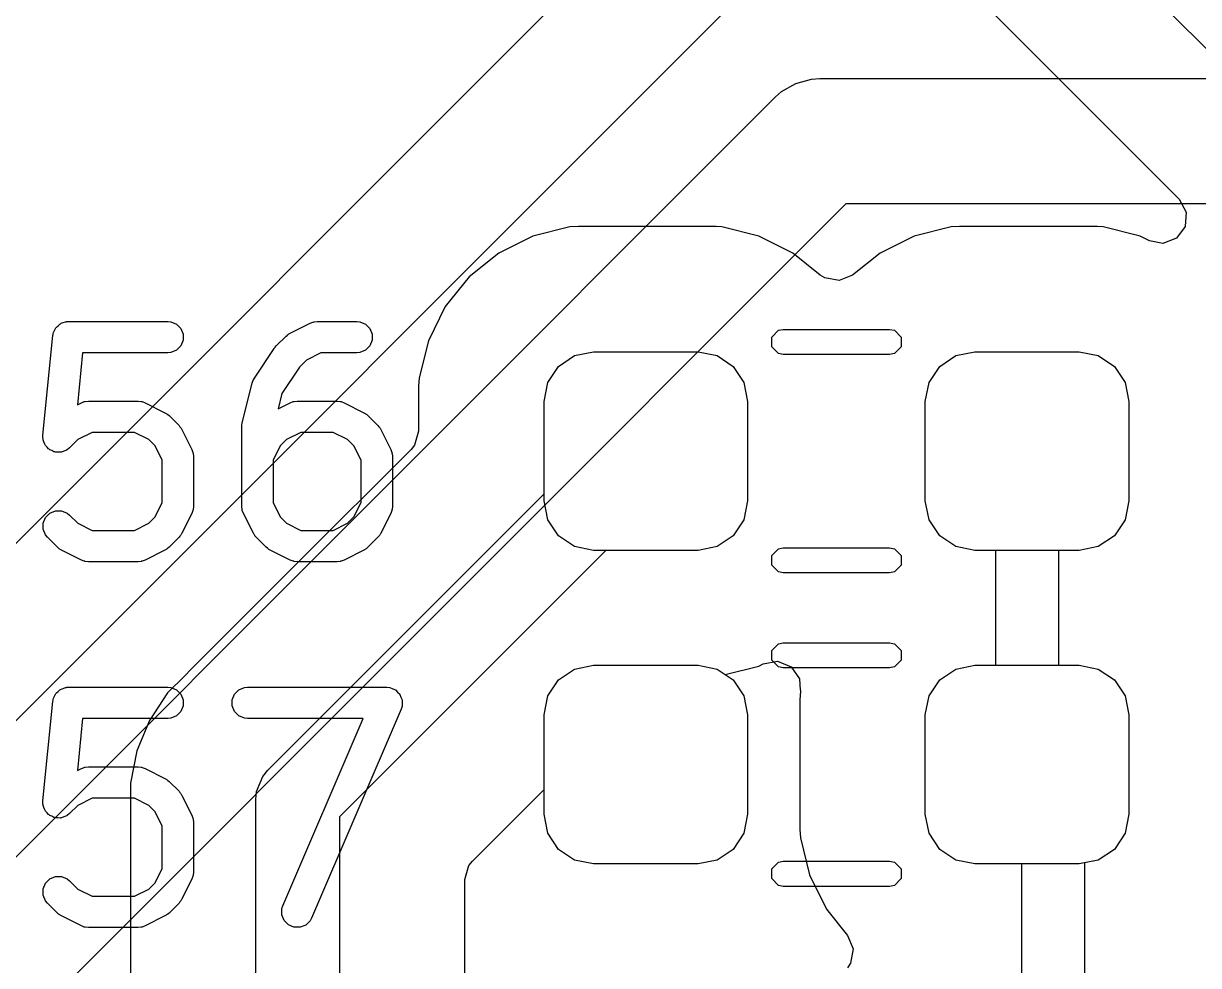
# Model space of a CAD drawing. Header units: inches. Extents: x 1.3 to 5.24, y -7.03 to -1.12.
# Drawn here: x 3.0389 to 3.2604, y -3.6395 to -3.4621 of the extents above; entities that cross this region are included whole.
import ezdxf

# ---------------------------------------------------------------- set-up
doc = ezdxf.new("R2010")
doc.units = ezdxf.units.IN
doc.header["$MEASUREMENT"] = 0
for name, color, linetype, true_color in [('F.Cu', 13, 'CONTINUOUS', 0xc83434), ('F.Mask', 201, 'CONTINUOUS', 0xd864ff), ('F.Paste', 253, 'CONTINUOUS', 0xb4a09a), ('F.Silkscreen', 41, 'CONTINUOUS', 0xf2eda1), ('In2.Cu', 33, 'CONTINUOUS', 0xce7d2c)]:
    doc.layers.add(name, color=color, linetype=linetype, true_color=true_color)

msp = doc.modelspace()

# ---------------------------------------------------------------- linework, layer by layer
at = {"layer": 'F.Cu', "linetype": 'CONTINUOUS'}
for p, q in [((3.29317, -3.49817), (2.97821, -3.18321)), ((2.98473, -3.22317), (3.25673, -3.49517)), ((3.25673, -3.49517), (3.25805, -3.49758)), ((3.25805, -3.49758), (3.25785, -3.50033)), ((3.14188, -3.50038), (3.13491, -3.50212)), ((3.14349, -3.50028), (3.14188, -3.50038)), ((3.14188, -3.50038), (3.14188, -3.50038)), ((3.16891, -3.50028), (3.14349, -3.50028)), ((3.14349, -3.50028), (3.14349, -3.50028)), ((3.16945, -3.50031), (3.16891, -3.50028)), ((3.16891, -3.50028), (3.16891, -3.50028)), ((3.17052, -3.50038), (3.16945, -3.50031)), ((3.17749, -3.50212), (3.17052, -3.50038)), ((3.17052, -3.50038), (3.17052, -3.50038)), ((3.21373, -3.50038), (3.20676, -3.50212)), ((3.21534, -3.50028), (3.21373, -3.50038)), ((3.21373, -3.50038), (3.21373, -3.50038)), ((3.24076, -3.50028), (3.21534, -3.50028)), ((3.21534, -3.50028), (3.21534, -3.50028)), ((3.2413, -3.50031), (3.24076, -3.50028)), ((3.24076, -3.50028), (3.24076, -3.50028)), ((3.24237, -3.50038), (3.2413, -3.50031)), ((3.24934, -3.50212), (3.24237, -3.50038)), ((3.24237, -3.50038), (3.24237, -3.50038)), ((3.25785, -3.50033), (3.25621, -3.50253)), ((3.13491, -3.50212), (3.12849, -3.50531)), ((3.13491, -3.50212), (3.13491, -3.50212)), ((3.18392, -3.50531), (3.17749, -3.50212)), ((3.17749, -3.50212), (3.17749, -3.50212)), ((3.20676, -3.50212), (3.20034, -3.50531)), ((3.20676, -3.50212), (3.20676, -3.50212)), ((3.25111, -3.503), (3.24934, -3.50212)), ((3.24934, -3.50212), (3.24934, -3.50212)), ((3.24934, -3.50212), (3.24934, -3.50212)), ((3.25363, -3.50349), (3.25111, -3.503)), ((3.25621, -3.50253), (3.25363, -3.50349)), ((3.12849, -3.50531), (3.12289, -3.5098)), ((3.12849, -3.50531), (3.12849, -3.50531)), ((3.18907, -3.50945), (3.18392, -3.50531)), ((3.18392, -3.50531), (3.18392, -3.50531)), ((3.20034, -3.50531), (3.19518, -3.50945)), ((3.20034, -3.50531), (3.20034, -3.50531)), ((3.12289, -3.5098), (3.1184, -3.51539)), ((3.12289, -3.5098), (3.12289, -3.5098)), ((3.18994, -3.51), (3.18907, -3.50945)), ((3.19264, -3.5105), (3.18994, -3.51)), ((3.19518, -3.50945), (3.19264, -3.5105)), ((3.1184, -3.51539), (3.11521, -3.52182)), ((3.1184, -3.51539), (3.1184, -3.51539)), ((3.11521, -3.52182), (3.11348, -3.52879)), ((3.11521, -3.52182), (3.11521, -3.52182)), ((3.13975, -3.52666), (3.14278, -3.52463)), ((3.14278, -3.52463), (3.14636, -3.52392)), ((3.14636, -3.52392), (3.16604, -3.52392)), ((3.16604, -3.52392), (3.16962, -3.52463)), ((3.16962, -3.52463), (3.17266, -3.52666)), ((3.2116, -3.52666), (3.21463, -3.52463)), ((3.21463, -3.52463), (3.21821, -3.52392)), ((3.21821, -3.52392), (3.23789, -3.52392)), ((3.23789, -3.52392), (3.24147, -3.52463)), ((3.24147, -3.52463), (3.24451, -3.52666)), ((3.13772, -3.52969), (3.13975, -3.52666)), ((3.17266, -3.52666), (3.17468, -3.52969)), ((3.20957, -3.52969), (3.2116, -3.52666)), ((3.24451, -3.52666), (3.24653, -3.52969)), ((3.11348, -3.52879), (3.11337, -3.5304)), ((3.13701, -3.53327), (3.13772, -3.52969)), ((3.17468, -3.52969), (3.17539, -3.53327)), ((3.20886, -3.53327), (3.20957, -3.52969)), ((3.24653, -3.52969), (3.24724, -3.53327)), ((3.11337, -3.5304), (3.11337, -3.53886)), ((3.13701, -3.55068), (3.13701, -3.53327)), ((3.17539, -3.53327), (3.17539, -3.55197)), ((3.20886, -3.55197), (3.20886, -3.53327)), ((3.24724, -3.53327), (3.24724, -3.55197)), ((3.11337, -3.53886), (3.11259, -3.5415)), ((3.11194, -3.54231), (3.09095, -3.5633)), ((3.11259, -3.5415), (3.11194, -3.54231)), ((3.08498, -3.6027), (3.13701, -3.55068)), ((3.17539, -3.55197), (3.17468, -3.55555)), ((3.20957, -3.55555), (3.20886, -3.55197)), ((3.24724, -3.55197), (3.24653, -3.55555)), ((3.17468, -3.55555), (3.17266, -3.55858)), ((3.2116, -3.55858), (3.20957, -3.55555)), ((3.24653, -3.55555), (3.24451, -3.55858)), ((3.17266, -3.55858), (3.16962, -3.56061)), ((3.21463, -3.56061), (3.2116, -3.55858)), ((3.24451, -3.55858), (3.24147, -3.56061)), ((3.16962, -3.56061), (3.16604, -3.56132)), ((3.21821, -3.56132), (3.21463, -3.56061)), ((3.24147, -3.56061), (3.23789, -3.56132)), ((3.09095, -3.5633), (3.07046, -3.58379)), ((3.14864, -3.56132), (3.09843, -3.61153)), ((3.16604, -3.56132), (3.14864, -3.56132)), ((3.22215, -3.56132), (3.21821, -3.56132)), ((3.22215, -3.58297), (3.22215, -3.56132)), ((3.23789, -3.56132), (3.23396, -3.56132)), ((3.23396, -3.56132), (3.23396, -3.58297)), ((3.14278, -3.58368), (3.14636, -3.58297)), ((3.14636, -3.58297), (3.16604, -3.58297)), ((3.16604, -3.58297), (3.16962, -3.58368)), ((3.17114, -3.5847), (3.17749, -3.58312)), ((3.17749, -3.58312), (3.17834, -3.5827)), ((3.17834, -3.5827), (3.18104, -3.58222)), ((3.18104, -3.58222), (3.18358, -3.58328)), ((3.18358, -3.58328), (3.18514, -3.58555)), ((3.21463, -3.58368), (3.21821, -3.58297)), ((3.21821, -3.58297), (3.22215, -3.58297)), ((3.23396, -3.58297), (3.23789, -3.58297)), ((3.23789, -3.58297), (3.24147, -3.58368)), ((3.06929, -3.58496), (3.06607, -3.58818)), ((3.07046, -3.58379), (3.06929, -3.58496)), ((3.13975, -3.58571), (3.14278, -3.58368)), ((3.16962, -3.58368), (3.17114, -3.5847)), ((3.18514, -3.58555), (3.18531, -3.58763)), ((3.2116, -3.58571), (3.21463, -3.58368)), ((3.24147, -3.58368), (3.24451, -3.58571)), ((3.13772, -3.58874), (3.13975, -3.58571)), ((3.18531, -3.58763), (3.18534, -3.58763)), ((3.18534, -3.58763), (3.18533, -3.58782)), ((3.20957, -3.58874), (3.2116, -3.58571)), ((3.24451, -3.58571), (3.24653, -3.58874)), ((3.06607, -3.58818), (3.06262, -3.59334)), ((3.13701, -3.59232), (3.13772, -3.58874)), ((3.18533, -3.58784), (3.18522, -3.58945)), ((3.18522, -3.58945), (3.18522, -3.61389)), ((3.18533, -3.58782), (3.18533, -3.58783)), ((3.18533, -3.58783), (3.18533, -3.58784)), ((3.20886, -3.59232), (3.20957, -3.58874)), ((3.24653, -3.58874), (3.24724, -3.59232)), ((3.06262, -3.59334), (3.06025, -3.59907)), ((3.06262, -3.59334), (3.06262, -3.59334)), ((3.13701, -3.60638), (3.13701, -3.59232)), ((3.20886, -3.61102), (3.20886, -3.59232)), ((3.24724, -3.59232), (3.24724, -3.61102)), ((3.06025, -3.59908), (3.05904, -3.60516)), ((3.06025, -3.59907), (3.06025, -3.59908)), ((3.084, -3.60389), (3.08498, -3.6027)), ((3.05904, -3.60516), (3.05904, -3.70294)), ((3.08283, -3.60673), (3.084, -3.60389)), ((3.08268, -3.60827), (3.08283, -3.60673)), ((3.1235, -3.61989), (3.13701, -3.60638)), ((3.08268, -3.71179), (3.08268, -3.60827)), ((3.09843, -3.61153), (3.09843, -3.71179)), ((3.20957, -3.6146), (3.20886, -3.61102)), ((3.24724, -3.61102), (3.24653, -3.6146)), ((3.18522, -3.61389), (3.18522, -3.61389)), ((3.18522, -3.61389), (3.18533, -3.6155)), ((3.18533, -3.6155), (3.18533, -3.6155)), ((3.18533, -3.6155), (3.18706, -3.62247)), ((3.2116, -3.61764), (3.20957, -3.6146)), ((3.24653, -3.6146), (3.24451, -3.61764)), ((3.21463, -3.61966), (3.2116, -3.61764)), ((3.24451, -3.61764), (3.24147, -3.61966)), ((3.12207, -3.62334), (3.12284, -3.6207)), ((3.12284, -3.6207), (3.1235, -3.61989)), ((3.21821, -3.62037), (3.21463, -3.61966)), ((3.22707, -3.62037), (3.21821, -3.62037)), ((3.22707, -3.65187), (3.22707, -3.62037)), ((3.24147, -3.61966), (3.23888, -3.62018)), ((3.23888, -3.62018), (3.23888, -3.65187)), ((3.18706, -3.62247), (3.18706, -3.62247)), ((3.18706, -3.62247), (3.19025, -3.6289)), ((3.12207, -3.70294), (3.12207, -3.62334)), ((3.19025, -3.6289), (3.19025, -3.6289)), ((3.19025, -3.6289), (3.19025, -3.6289)), ((3.19025, -3.6289), (3.19422, -3.63384)), ((3.19422, -3.63384), (3.19527, -3.63638)), ((3.19527, -3.63638), (3.19477, -3.63908)), ((3.19477, -3.63908), (3.19422, -3.63995))]:
    msp.add_line(p, q, dxfattribs=at)
at = {"layer": 'F.Mask', "linetype": 'CONTINUOUS'}
for p, q in [((3.13975, -3.52666), (3.14278, -3.52463)), ((3.14278, -3.52463), (3.14636, -3.52392)), ((3.14636, -3.52392), (3.16604, -3.52392)), ((3.16604, -3.52392), (3.16962, -3.52463)), ((3.16962, -3.52463), (3.17266, -3.52666)), ((3.2116, -3.52666), (3.21463, -3.52463)), ((3.21463, -3.52463), (3.21821, -3.52392)), ((3.21821, -3.52392), (3.23789, -3.52392)), ((3.23789, -3.52392), (3.24147, -3.52463)), ((3.24147, -3.52463), (3.24451, -3.52666)), ((3.13772, -3.52969), (3.13975, -3.52666)), ((3.17266, -3.52666), (3.17468, -3.52969)), ((3.20957, -3.52969), (3.2116, -3.52666)), ((3.24451, -3.52666), (3.24653, -3.52969)), ((3.13701, -3.53327), (3.13772, -3.52969)), ((3.17468, -3.52969), (3.17539, -3.53327)), ((3.20886, -3.53327), (3.20957, -3.52969)), ((3.24653, -3.52969), (3.24724, -3.53327)), ((3.13701, -3.55197), (3.13701, -3.53327)), ((3.17539, -3.53327), (3.17539, -3.55197)), ((3.20886, -3.55197), (3.20886, -3.53327)), ((3.24724, -3.53327), (3.24724, -3.55197)), ((3.13772, -3.55555), (3.13701, -3.55197)), ((3.17539, -3.55197), (3.17468, -3.55555)), ((3.20957, -3.55555), (3.20886, -3.55197)), ((3.24724, -3.55197), (3.24653, -3.55555)), ((3.13975, -3.55858), (3.13772, -3.55555)), ((3.17468, -3.55555), (3.17266, -3.55858)), ((3.2116, -3.55858), (3.20957, -3.55555)), ((3.24653, -3.55555), (3.24451, -3.55858)), ((3.14278, -3.56061), (3.13975, -3.55858)), ((3.17266, -3.55858), (3.16962, -3.56061)), ((3.21463, -3.56061), (3.2116, -3.55858)), ((3.24451, -3.55858), (3.24147, -3.56061)), ((3.14636, -3.56132), (3.14278, -3.56061)), ((3.16962, -3.56061), (3.16604, -3.56132)), ((3.21821, -3.56132), (3.21463, -3.56061)), ((3.24147, -3.56061), (3.23789, -3.56132)), ((3.16604, -3.56132), (3.14636, -3.56132)), ((3.23789, -3.56132), (3.21821, -3.56132)), ((3.14278, -3.58368), (3.14636, -3.58297)), ((3.14636, -3.58297), (3.16604, -3.58297)), ((3.16604, -3.58297), (3.16962, -3.58368)), ((3.21463, -3.58368), (3.21821, -3.58297)), ((3.21821, -3.58297), (3.23789, -3.58297)), ((3.23789, -3.58297), (3.24147, -3.58368)), ((3.13975, -3.58571), (3.14278, -3.58368)), ((3.16962, -3.58368), (3.17266, -3.58571)), ((3.2116, -3.58571), (3.21463, -3.58368)), ((3.24147, -3.58368), (3.24451, -3.58571)), ((3.13772, -3.58874), (3.13975, -3.58571)), ((3.17266, -3.58571), (3.17468, -3.58874)), ((3.20957, -3.58874), (3.2116, -3.58571)), ((3.24451, -3.58571), (3.24653, -3.58874)), ((3.13701, -3.59232), (3.13772, -3.58874)), ((3.17468, -3.58874), (3.17539, -3.59232)), ((3.20886, -3.59232), (3.20957, -3.58874)), ((3.24653, -3.58874), (3.24724, -3.59232)), ((3.13701, -3.61102), (3.13701, -3.59232)), ((3.17539, -3.59232), (3.17539, -3.61102)), ((3.20886, -3.61102), (3.20886, -3.59232)), ((3.24724, -3.59232), (3.24724, -3.61102)), ((3.13772, -3.6146), (3.13701, -3.61102)), ((3.17539, -3.61102), (3.17468, -3.6146)), ((3.20957, -3.6146), (3.20886, -3.61102)), ((3.24724, -3.61102), (3.24653, -3.6146)), ((3.13975, -3.61764), (3.13772, -3.6146)), ((3.17468, -3.6146), (3.17266, -3.61764)), ((3.2116, -3.61764), (3.20957, -3.6146)), ((3.24653, -3.6146), (3.24451, -3.61764)), ((3.14278, -3.61966), (3.13975, -3.61764)), ((3.17266, -3.61764), (3.16962, -3.61966)), ((3.21463, -3.61966), (3.2116, -3.61764)), ((3.24451, -3.61764), (3.24147, -3.61966)), ((3.14636, -3.62037), (3.14278, -3.61966)), ((3.16604, -3.62037), (3.14636, -3.62037)), ((3.16962, -3.61966), (3.16604, -3.62037)), ((3.21821, -3.62037), (3.21463, -3.61966)), ((3.23789, -3.62037), (3.21821, -3.62037)), ((3.24147, -3.61966), (3.23789, -3.62037))]:
    msp.add_line(p, q, dxfattribs=at)
at = {"layer": 'F.Paste', "linetype": 'CONTINUOUS'}
for p, q in [((3.13975, -3.52666), (3.14278, -3.52463)), ((3.14278, -3.52463), (3.14636, -3.52392)), ((3.14636, -3.52392), (3.16604, -3.52392)), ((3.16604, -3.52392), (3.16962, -3.52463)), ((3.16962, -3.52463), (3.17266, -3.52666)), ((3.2116, -3.52666), (3.21463, -3.52463)), ((3.21463, -3.52463), (3.21821, -3.52392)), ((3.21821, -3.52392), (3.23789, -3.52392)), ((3.23789, -3.52392), (3.24147, -3.52463)), ((3.24147, -3.52463), (3.24451, -3.52666)), ((3.13772, -3.52969), (3.13975, -3.52666)), ((3.17266, -3.52666), (3.17468, -3.52969)), ((3.20957, -3.52969), (3.2116, -3.52666)), ((3.24451, -3.52666), (3.24653, -3.52969)), ((3.13701, -3.53327), (3.13772, -3.52969)), ((3.17468, -3.52969), (3.17539, -3.53327)), ((3.20886, -3.53327), (3.20957, -3.52969)), ((3.24653, -3.52969), (3.24724, -3.53327)), ((3.13701, -3.55197), (3.13701, -3.53327)), ((3.17539, -3.53327), (3.17539, -3.55197)), ((3.20886, -3.55197), (3.20886, -3.53327)), ((3.24724, -3.53327), (3.24724, -3.55197)), ((3.13772, -3.55555), (3.13701, -3.55197)), ((3.17539, -3.55197), (3.17468, -3.55555)), ((3.20957, -3.55555), (3.20886, -3.55197)), ((3.24724, -3.55197), (3.24653, -3.55555)), ((3.13975, -3.55858), (3.13772, -3.55555)), ((3.17468, -3.55555), (3.17266, -3.55858)), ((3.2116, -3.55858), (3.20957, -3.55555)), ((3.24653, -3.55555), (3.24451, -3.55858)), ((3.14278, -3.56061), (3.13975, -3.55858)), ((3.17266, -3.55858), (3.16962, -3.56061)), ((3.21463, -3.56061), (3.2116, -3.55858)), ((3.24451, -3.55858), (3.24147, -3.56061)), ((3.14636, -3.56132), (3.14278, -3.56061)), ((3.16962, -3.56061), (3.16604, -3.56132)), ((3.21821, -3.56132), (3.21463, -3.56061)), ((3.24147, -3.56061), (3.23789, -3.56132)), ((3.16604, -3.56132), (3.14636, -3.56132)), ((3.23789, -3.56132), (3.21821, -3.56132)), ((3.14278, -3.58368), (3.14636, -3.58297)), ((3.14636, -3.58297), (3.16604, -3.58297)), ((3.16604, -3.58297), (3.16962, -3.58368)), ((3.21463, -3.58368), (3.21821, -3.58297)), ((3.21821, -3.58297), (3.23789, -3.58297)), ((3.23789, -3.58297), (3.24147, -3.58368)), ((3.13975, -3.58571), (3.14278, -3.58368)), ((3.16962, -3.58368), (3.17266, -3.58571)), ((3.2116, -3.58571), (3.21463, -3.58368)), ((3.24147, -3.58368), (3.24451, -3.58571)), ((3.13772, -3.58874), (3.13975, -3.58571)), ((3.17266, -3.58571), (3.17468, -3.58874)), ((3.20957, -3.58874), (3.2116, -3.58571)), ((3.24451, -3.58571), (3.24653, -3.58874)), ((3.13701, -3.59232), (3.13772, -3.58874)), ((3.17468, -3.58874), (3.17539, -3.59232)), ((3.20886, -3.59232), (3.20957, -3.58874)), ((3.24653, -3.58874), (3.24724, -3.59232)), ((3.13701, -3.61102), (3.13701, -3.59232)), ((3.17539, -3.59232), (3.17539, -3.61102)), ((3.20886, -3.61102), (3.20886, -3.59232)), ((3.24724, -3.59232), (3.24724, -3.61102)), ((3.13772, -3.6146), (3.13701, -3.61102)), ((3.17539, -3.61102), (3.17468, -3.6146)), ((3.20957, -3.6146), (3.20886, -3.61102)), ((3.24724, -3.61102), (3.24653, -3.6146)), ((3.13975, -3.61764), (3.13772, -3.6146)), ((3.17468, -3.6146), (3.17266, -3.61764)), ((3.2116, -3.61764), (3.20957, -3.6146)), ((3.24653, -3.6146), (3.24451, -3.61764)), ((3.14278, -3.61966), (3.13975, -3.61764)), ((3.17266, -3.61764), (3.16962, -3.61966)), ((3.21463, -3.61966), (3.2116, -3.61764)), ((3.24451, -3.61764), (3.24147, -3.61966)), ((3.14636, -3.62037), (3.14278, -3.61966)), ((3.16604, -3.62037), (3.14636, -3.62037)), ((3.16962, -3.61966), (3.16604, -3.62037)), ((3.21821, -3.62037), (3.21463, -3.61966)), ((3.23789, -3.62037), (3.21821, -3.62037)), ((3.24147, -3.61966), (3.23789, -3.62037))]:
    msp.add_line(p, q, dxfattribs=at)
at = {"layer": 'F.Silkscreen', "linetype": 'CONTINUOUS'}
for p, q in [((3.04509, -3.51928), (3.04542, -3.519)), ((3.04542, -3.519), (3.04573, -3.5187)), ((3.04573, -3.5187), (3.04587, -3.51864)), ((3.04587, -3.51864), (3.04598, -3.51855)), ((3.04598, -3.51855), (3.0464, -3.51842)), ((3.0464, -3.51842), (3.04679, -3.51826)), ((3.04679, -3.51826), (3.04702, -3.51824)), ((3.04702, -3.51824), (3.04709, -3.51822)), ((3.04709, -3.51822), (3.04716, -3.51822)), ((3.04716, -3.51822), (3.04737, -3.5182)), ((3.04737, -3.5182), (3.06612, -3.5182)), ((3.06612, -3.5182), (3.06669, -3.51826)), ((3.06669, -3.51826), (3.06776, -3.5187)), ((3.06776, -3.5187), (3.06857, -3.51951)), ((3.08917, -3.52039), (3.09292, -3.51851)), ((3.09292, -3.51851), (3.09346, -3.51831)), ((3.09346, -3.51831), (3.09357, -3.5183)), ((3.09357, -3.5183), (3.09366, -3.51826)), ((3.09366, -3.51826), (3.09424, -3.5182)), ((3.09424, -3.5182), (3.10174, -3.5182)), ((3.10174, -3.5182), (3.10231, -3.51826)), ((3.10231, -3.51826), (3.10338, -3.5187)), ((3.10338, -3.5187), (3.10419, -3.51951)), ((3.04256, -3.53961), (3.04443, -3.52086)), ((3.04443, -3.52086), (3.04447, -3.52065)), ((3.04447, -3.52058), (3.0445, -3.52051)), ((3.04447, -3.52065), (3.04447, -3.52058)), ((3.0445, -3.52051), (3.04455, -3.52029)), ((3.04455, -3.52029), (3.04475, -3.51991)), ((3.04475, -3.51991), (3.04492, -3.51951)), ((3.04492, -3.51951), (3.04502, -3.51941)), ((3.04502, -3.51941), (3.04509, -3.51928)), ((3.06857, -3.51951), (3.06901, -3.52058)), ((3.06901, -3.52058), (3.06901, -3.52173)), ((3.08653, -3.52282), (3.0884, -3.52094)), ((3.0884, -3.52094), (3.08863, -3.52076)), ((3.08863, -3.52076), (3.08868, -3.5207)), ((3.08868, -3.5207), (3.08877, -3.52064)), ((3.08877, -3.52064), (3.08885, -3.52057)), ((3.08885, -3.52057), (3.08892, -3.52054)), ((3.08892, -3.52054), (3.08917, -3.52039)), ((3.10419, -3.51951), (3.10463, -3.52058)), ((3.10463, -3.52058), (3.10463, -3.52173)), ((3.17992, -3.52114), (3.18119, -3.51986)), ((3.17992, -3.52295), (3.17992, -3.52114)), ((3.18119, -3.51986), (3.1821, -3.51969)), ((3.1821, -3.51969), (3.20215, -3.51969)), ((3.20215, -3.51969), (3.20306, -3.51986)), ((3.20306, -3.51986), (3.20434, -3.52114)), ((3.20434, -3.52114), (3.20434, -3.52295)), ((3.06857, -3.52279), (3.06776, -3.52361)), ((3.06901, -3.52173), (3.06857, -3.52279)), ((3.08241, -3.52889), (3.08616, -3.52327)), ((3.08616, -3.52326), (3.08634, -3.52305)), ((3.08616, -3.52327), (3.08616, -3.52326)), ((3.08616, -3.52326), (3.08616, -3.52326)), ((3.08634, -3.52305), (3.08653, -3.52282)), ((3.08653, -3.52282), (3.08653, -3.52282)), ((3.08653, -3.52282), (3.08653, -3.52282)), ((3.10419, -3.52279), (3.10338, -3.52361)), ((3.10463, -3.52173), (3.10419, -3.52279)), ((3.18119, -3.52423), (3.17992, -3.52295)), ((3.20434, -3.52295), (3.20306, -3.52423)), ((3.05004, -3.52411), (3.04907, -3.53388)), ((3.06612, -3.52411), (3.05004, -3.52411)), ((3.06669, -3.52405), (3.06612, -3.52411)), ((3.06776, -3.52361), (3.06669, -3.52405)), ((3.09224, -3.52546), (3.09091, -3.52678)), ((3.09494, -3.52411), (3.09224, -3.52546)), ((3.10174, -3.52411), (3.09494, -3.52411)), ((3.10231, -3.52405), (3.10174, -3.52411)), ((3.10338, -3.52361), (3.10231, -3.52405)), ((3.1821, -3.52441), (3.18119, -3.52423)), ((3.20215, -3.52441), (3.1821, -3.52441)), ((3.20306, -3.52423), (3.20215, -3.52441)), ((3.09091, -3.52678), (3.08761, -3.53174)), ((3.08013, -3.53731), (3.082, -3.52981)), ((3.082, -3.52981), (3.08212, -3.52947)), ((3.08212, -3.52947), (3.08214, -3.5294)), ((3.08214, -3.5294), (3.08217, -3.52934)), ((3.08217, -3.52934), (3.0822, -3.52927)), ((3.0822, -3.52927), (3.08224, -3.52921)), ((3.08224, -3.52921), (3.08241, -3.52889)), ((3.08761, -3.53174), (3.08688, -3.53466)), ((3.04907, -3.53388), (3.0498, -3.53351)), ((3.0498, -3.53351), (3.05034, -3.5333)), ((3.05034, -3.5333), (3.05045, -3.5333)), ((3.05045, -3.5333), (3.05054, -3.53326)), ((3.05054, -3.53326), (3.05112, -3.5332)), ((3.05112, -3.5332), (3.06049, -3.5332)), ((3.06049, -3.5332), (3.06107, -3.53326)), ((3.06107, -3.53326), (3.06117, -3.5333)), ((3.06117, -3.5333), (3.06127, -3.5333)), ((3.06127, -3.5333), (3.06181, -3.53351)), ((3.06181, -3.53351), (3.06556, -3.53539)), ((3.08688, -3.53466), (3.08917, -3.53351)), ((3.08917, -3.53351), (3.08971, -3.5333)), ((3.08971, -3.5333), (3.08982, -3.5333)), ((3.08982, -3.5333), (3.08991, -3.53326)), ((3.08991, -3.53326), (3.09049, -3.5332)), ((3.09049, -3.5332), (3.09799, -3.5332)), ((3.09799, -3.5332), (3.09857, -3.53326)), ((3.09857, -3.53326), (3.09866, -3.5333)), ((3.09866, -3.5333), (3.09877, -3.5333)), ((3.09877, -3.5333), (3.09931, -3.53351)), ((3.09931, -3.53351), (3.10306, -3.53539)), ((3.06556, -3.53539), (3.06581, -3.53554)), ((3.06581, -3.53554), (3.06588, -3.53557)), ((3.06588, -3.53557), (3.06596, -3.53564)), ((3.06596, -3.53564), (3.06605, -3.53569)), ((3.06605, -3.53569), (3.06611, -3.53575)), ((3.06611, -3.53575), (3.06633, -3.53594)), ((3.06633, -3.53594), (3.06821, -3.53781)), ((3.10306, -3.53539), (3.10331, -3.53554)), ((3.10331, -3.53554), (3.10338, -3.53557)), ((3.10338, -3.53557), (3.10346, -3.53564)), ((3.10346, -3.53564), (3.10355, -3.53569)), ((3.10355, -3.53569), (3.1036, -3.53575)), ((3.1036, -3.53575), (3.10383, -3.53594)), ((3.10383, -3.53594), (3.1057, -3.53781)), ((3.06821, -3.53781), (3.06839, -3.53804)), ((3.06839, -3.53804), (3.06845, -3.53809)), ((3.06845, -3.53809), (3.06851, -3.53818)), ((3.06851, -3.53818), (3.06857, -3.53826)), ((3.06857, -3.53826), (3.0686, -3.53833)), ((3.0686, -3.53833), (3.06876, -3.53858)), ((3.06876, -3.53858), (3.07063, -3.54233)), ((3.08004, -3.53788), (3.08007, -3.53767)), ((3.08005, -3.53793), (3.08004, -3.53788)), ((3.08004, -3.53803), (3.08005, -3.53793)), ((3.08004, -3.55303), (3.08004, -3.53803)), ((3.08007, -3.53767), (3.0801, -3.53745)), ((3.0801, -3.53745), (3.08011, -3.53741)), ((3.08011, -3.53741), (3.08013, -3.53731)), ((3.1057, -3.53781), (3.10589, -3.53804)), ((3.10589, -3.53804), (3.10595, -3.53809)), ((3.10595, -3.53809), (3.106, -3.53818)), ((3.106, -3.53818), (3.10607, -3.53826)), ((3.10607, -3.53826), (3.1061, -3.53833)), ((3.1061, -3.53833), (3.10625, -3.53858)), ((3.10625, -3.53858), (3.10813, -3.54233)), ((3.04256, -3.54019), (3.04256, -3.53961)), ((3.0426, -3.54033), (3.04256, -3.54019)), ((3.0426, -3.54048), (3.0426, -3.54033)), ((3.04276, -3.54088), (3.0426, -3.54048)), ((3.04289, -3.54129), (3.04276, -3.54088)), ((3.04912, -3.54045), (3.04758, -3.54199)), ((3.05182, -3.53911), (3.04912, -3.54045)), ((3.0598, -3.53911), (3.05182, -3.53911)), ((3.06249, -3.54045), (3.0598, -3.53911)), ((3.06369, -3.54165), (3.06249, -3.54045)), ((3.08849, -3.54045), (3.08729, -3.54165)), ((3.09119, -3.53911), (3.08849, -3.54045)), ((3.09729, -3.53911), (3.09119, -3.53911)), ((3.09999, -3.54045), (3.09729, -3.53911)), ((3.10119, -3.54165), (3.09999, -3.54045)), ((3.04298, -3.54141), (3.04289, -3.54129)), ((3.04304, -3.54154), (3.04298, -3.54141)), ((3.04335, -3.54185), (3.04304, -3.54154)), ((3.04362, -3.54218), (3.04335, -3.54185)), ((3.04375, -3.54225), (3.04362, -3.54218)), ((3.04386, -3.54236), (3.04375, -3.54225)), ((3.04425, -3.54252), (3.04386, -3.54236)), ((3.04463, -3.54273), (3.04425, -3.54252)), ((3.04478, -3.54274), (3.04463, -3.54273)), ((3.04492, -3.5428), (3.04478, -3.54274)), ((3.04535, -3.5428), (3.04492, -3.5428)), ((3.04578, -3.54284), (3.04535, -3.5428)), ((3.04592, -3.5428), (3.04578, -3.54284)), ((3.04607, -3.5428), (3.04592, -3.5428)), ((3.04647, -3.54263), (3.04607, -3.5428)), ((3.04688, -3.54251), (3.04647, -3.54263)), ((3.047, -3.54241), (3.04688, -3.54251)), ((3.04714, -3.54236), (3.047, -3.54241)), ((3.04758, -3.54199), (3.04714, -3.54236)), ((3.06504, -3.54435), (3.06369, -3.54165)), ((3.07063, -3.54233), (3.07084, -3.54287)), ((3.07084, -3.54287), (3.07085, -3.54298)), ((3.07085, -3.54298), (3.07089, -3.54308)), ((3.07089, -3.54308), (3.07095, -3.54365)), ((3.08729, -3.54165), (3.08594, -3.54435)), ((3.10254, -3.54435), (3.10119, -3.54165)), ((3.10813, -3.54233), (3.10834, -3.54287)), ((3.10834, -3.54287), (3.10834, -3.54298)), ((3.10834, -3.54298), (3.10838, -3.54308)), ((3.10838, -3.54308), (3.10844, -3.54365)), ((3.06504, -3.55233), (3.06504, -3.54435)), ((3.07095, -3.54365), (3.07095, -3.55303)), ((3.08594, -3.54435), (3.08594, -3.55233)), ((3.10254, -3.55233), (3.10254, -3.54435)), ((3.10844, -3.54365), (3.10844, -3.55303)), ((3.06369, -3.55503), (3.06504, -3.55233)), ((3.08594, -3.55233), (3.08729, -3.55503)), ((3.10119, -3.55503), (3.10254, -3.55233)), ((3.04304, -3.55513), (3.04386, -3.55432)), ((3.04386, -3.55432), (3.04492, -3.55388)), ((3.04492, -3.55388), (3.04607, -3.55388)), ((3.04607, -3.55388), (3.04714, -3.55432)), ((3.04714, -3.55432), (3.04758, -3.55469)), ((3.07063, -3.55435), (3.06876, -3.5581)), ((3.07084, -3.55381), (3.07063, -3.55435)), ((3.07085, -3.5537), (3.07084, -3.55381)), ((3.07089, -3.5536), (3.07085, -3.5537)), ((3.07095, -3.55303), (3.07089, -3.5536)), ((3.0801, -3.5536), (3.08004, -3.55303)), ((3.08014, -3.5537), (3.0801, -3.5536)), ((3.08014, -3.55381), (3.08014, -3.5537)), ((3.08035, -3.55435), (3.08014, -3.55381)), ((3.08222, -3.5581), (3.08035, -3.55435)), ((3.10813, -3.55435), (3.10625, -3.5581)), ((3.10834, -3.55381), (3.10813, -3.55435)), ((3.10838, -3.5536), (3.10834, -3.5537)), ((3.10834, -3.5537), (3.10834, -3.55381)), ((3.10844, -3.55303), (3.10838, -3.5536)), ((3.0426, -3.5562), (3.04304, -3.55513)), ((3.0426, -3.55735), (3.0426, -3.5562)), ((3.04758, -3.55469), (3.04912, -3.55622)), ((3.04912, -3.55622), (3.05182, -3.55757)), ((3.0598, -3.55757), (3.06249, -3.55622)), ((3.06249, -3.55622), (3.06369, -3.55503)), ((3.08729, -3.55503), (3.08849, -3.55622)), ((3.08849, -3.55622), (3.09119, -3.55757)), ((3.09729, -3.55757), (3.09999, -3.55622)), ((3.09999, -3.55622), (3.10119, -3.55503)), ((3.04304, -3.55842), (3.0426, -3.55735)), ((3.04341, -3.55886), (3.04304, -3.55842)), ((3.04528, -3.56074), (3.04341, -3.55886)), ((3.05182, -3.55757), (3.0598, -3.55757)), ((3.06821, -3.55886), (3.06633, -3.56074)), ((3.06839, -3.55864), (3.06821, -3.55886)), ((3.06845, -3.55859), (3.06839, -3.55864)), ((3.06851, -3.5585), (3.06845, -3.55859)), ((3.06857, -3.55842), (3.06851, -3.5585)), ((3.0686, -3.55834), (3.06857, -3.55842)), ((3.06876, -3.5581), (3.0686, -3.55834)), ((3.08238, -3.55834), (3.08222, -3.5581)), ((3.08241, -3.55842), (3.08238, -3.55834)), ((3.08248, -3.5585), (3.08241, -3.55842)), ((3.08253, -3.55859), (3.08248, -3.5585)), ((3.08259, -3.55864), (3.08253, -3.55859)), ((3.08278, -3.55886), (3.08259, -3.55864)), ((3.08465, -3.56074), (3.08278, -3.55886)), ((3.09119, -3.55757), (3.09729, -3.55757)), ((3.1057, -3.55886), (3.10383, -3.56074)), ((3.10589, -3.55864), (3.1057, -3.55886)), ((3.10595, -3.55859), (3.10589, -3.55864)), ((3.106, -3.5585), (3.10595, -3.55859)), ((3.10607, -3.55842), (3.106, -3.5585)), ((3.1061, -3.55834), (3.10607, -3.55842)), ((3.10625, -3.5581), (3.1061, -3.55834)), ((3.04551, -3.56092), (3.04528, -3.56074)), ((3.04556, -3.56098), (3.04551, -3.56092)), ((3.04565, -3.56104), (3.04556, -3.56098)), ((3.04573, -3.5611), (3.04565, -3.56104)), ((3.0458, -3.56113), (3.04573, -3.5611)), ((3.04605, -3.56129), (3.0458, -3.56113)), ((3.06581, -3.56113), (3.06556, -3.56129)), ((3.06588, -3.5611), (3.06581, -3.56113)), ((3.06596, -3.56104), (3.06588, -3.5611)), ((3.06605, -3.56098), (3.06596, -3.56104)), ((3.06611, -3.56092), (3.06605, -3.56098)), ((3.06633, -3.56074), (3.06611, -3.56092)), ((3.08488, -3.56092), (3.08465, -3.56074)), ((3.08493, -3.56098), (3.08488, -3.56092)), ((3.08502, -3.56104), (3.08493, -3.56098)), ((3.0851, -3.5611), (3.08502, -3.56104)), ((3.08517, -3.56113), (3.0851, -3.5611)), ((3.08542, -3.56129), (3.08517, -3.56113)), ((3.10331, -3.56113), (3.10306, -3.56129)), ((3.10338, -3.5611), (3.10331, -3.56113)), ((3.10346, -3.56104), (3.10338, -3.5611)), ((3.10355, -3.56098), (3.10346, -3.56104)), ((3.1036, -3.56092), (3.10355, -3.56098)), ((3.10383, -3.56074), (3.1036, -3.56092)), ((3.17992, -3.56228), (3.18119, -3.56101)), ((3.18119, -3.56101), (3.1821, -3.56083)), ((3.1821, -3.56083), (3.20215, -3.56083)), ((3.20215, -3.56083), (3.20306, -3.56101)), ((3.20306, -3.56101), (3.20434, -3.56228)), ((3.0498, -3.56317), (3.04605, -3.56129)), ((3.05034, -3.56337), (3.0498, -3.56317)), ((3.05045, -3.56338), (3.05034, -3.56337)), ((3.05054, -3.56342), (3.05045, -3.56338)), ((3.06117, -3.56338), (3.06107, -3.56342)), ((3.06127, -3.56337), (3.06117, -3.56338)), ((3.06181, -3.56317), (3.06127, -3.56337)), ((3.06556, -3.56129), (3.06181, -3.56317)), ((3.08917, -3.56317), (3.08542, -3.56129)), ((3.08971, -3.56337), (3.08917, -3.56317)), ((3.08982, -3.56338), (3.08971, -3.56337)), ((3.08991, -3.56342), (3.08982, -3.56338)), ((3.09866, -3.56338), (3.09857, -3.56342)), ((3.09877, -3.56337), (3.09866, -3.56338)), ((3.09931, -3.56317), (3.09877, -3.56337)), ((3.10306, -3.56129), (3.09931, -3.56317)), ((3.17992, -3.56409), (3.17992, -3.56228)), ((3.20434, -3.56228), (3.20434, -3.56409)), ((3.05112, -3.56348), (3.05054, -3.56342)), ((3.06049, -3.56348), (3.05112, -3.56348)), ((3.06107, -3.56342), (3.06049, -3.56348)), ((3.09049, -3.56348), (3.08991, -3.56342)), ((3.09799, -3.56348), (3.09049, -3.56348)), ((3.09857, -3.56342), (3.09799, -3.56348)), ((3.18119, -3.56537), (3.17992, -3.56409)), ((3.1821, -3.56555), (3.18119, -3.56537)), ((3.20215, -3.56555), (3.1821, -3.56555)), ((3.20306, -3.56537), (3.20215, -3.56555)), ((3.20434, -3.56409), (3.20306, -3.56537)), ((3.18119, -3.57892), (3.1821, -3.57874)), ((3.1821, -3.57874), (3.20215, -3.57874)), ((3.20215, -3.57874), (3.20306, -3.57892)), ((3.17992, -3.5802), (3.18119, -3.57892)), ((3.17992, -3.58201), (3.17992, -3.5802)), ((3.20306, -3.57892), (3.20434, -3.5802)), ((3.20434, -3.5802), (3.20434, -3.58201)), ((3.18119, -3.58328), (3.17992, -3.58201)), ((3.1821, -3.58346), (3.18119, -3.58328)), ((3.20306, -3.58328), (3.20215, -3.58346)), ((3.20434, -3.58201), (3.20306, -3.58328)), ((3.20215, -3.58346), (3.1821, -3.58346)), ((3.04542, -3.5879), (3.04573, -3.5876)), ((3.04573, -3.5876), (3.04587, -3.58754)), ((3.04587, -3.58754), (3.04598, -3.58745)), ((3.04598, -3.58745), (3.0464, -3.58732)), ((3.0464, -3.58732), (3.04679, -3.58716)), ((3.04679, -3.58716), (3.04702, -3.58713)), ((3.04702, -3.58713), (3.04709, -3.58711)), ((3.04709, -3.58711), (3.04716, -3.58712)), ((3.04716, -3.58712), (3.04737, -3.5871)), ((3.04737, -3.5871), (3.06612, -3.5871)), ((3.06612, -3.5871), (3.06669, -3.58716)), ((3.06669, -3.58716), (3.06776, -3.5876)), ((3.06776, -3.5876), (3.06857, -3.58841)), ((3.07866, -3.58841), (3.07948, -3.5876)), ((3.07948, -3.5876), (3.08054, -3.58716)), ((3.08054, -3.58716), (3.08112, -3.5871)), ((3.08112, -3.5871), (3.10736, -3.5871)), ((3.10736, -3.5871), (3.10794, -3.58716)), ((3.10794, -3.58716), (3.10796, -3.58716)), ((3.10796, -3.58716), (3.10797, -3.58716)), ((3.10797, -3.58716), (3.10849, -3.58738)), ((3.10849, -3.58738), (3.109, -3.5876)), ((3.109, -3.5876), (3.10902, -3.58761)), ((3.10902, -3.58761), (3.10903, -3.58762)), ((3.10903, -3.58762), (3.10942, -3.58802)), ((3.04256, -3.60851), (3.04443, -3.58976)), ((3.04443, -3.58976), (3.04447, -3.58955)), ((3.04447, -3.58948), (3.0445, -3.58941)), ((3.04447, -3.58955), (3.04447, -3.58948)), ((3.0445, -3.58941), (3.04455, -3.58919)), ((3.04455, -3.58919), (3.04475, -3.58881)), ((3.04475, -3.58881), (3.04492, -3.58841)), ((3.04492, -3.58841), (3.04502, -3.58831)), ((3.04502, -3.58831), (3.04509, -3.58818)), ((3.04509, -3.58818), (3.04542, -3.5879)), ((3.06857, -3.58841), (3.06901, -3.58948)), ((3.06901, -3.58948), (3.06901, -3.59063)), ((3.07822, -3.58948), (3.07866, -3.58841)), ((3.07822, -3.59063), (3.07822, -3.58948)), ((3.10942, -3.58802), (3.10982, -3.58841)), ((3.10982, -3.58841), (3.10983, -3.58843)), ((3.10983, -3.58843), (3.10984, -3.58844)), ((3.10984, -3.58844), (3.11005, -3.58896)), ((3.11005, -3.58896), (3.11026, -3.58948)), ((3.11026, -3.58948), (3.11026, -3.58949)), ((3.11026, -3.58949), (3.11027, -3.58951)), ((3.11027, -3.58951), (3.11026, -3.59007)), ((3.06857, -3.59169), (3.06776, -3.59251)), ((3.06901, -3.59063), (3.06857, -3.59169)), ((3.07866, -3.59169), (3.07822, -3.59063)), ((3.07948, -3.59251), (3.07866, -3.59169)), ((3.11008, -3.59122), (3.0932, -3.63059)), ((3.11025, -3.59066), (3.11008, -3.59122)), ((3.11026, -3.59063), (3.11025, -3.59064)), ((3.11025, -3.59064), (3.11025, -3.59066)), ((3.11026, -3.59007), (3.11026, -3.59063)), ((3.05004, -3.593), (3.04907, -3.60278)), ((3.06612, -3.593), (3.05004, -3.593)), ((3.06669, -3.59295), (3.06612, -3.593)), ((3.06776, -3.59251), (3.06669, -3.59295)), ((3.08054, -3.59295), (3.07948, -3.59251)), ((3.08112, -3.593), (3.08054, -3.59295)), ((3.10289, -3.593), (3.08112, -3.593)), ((3.08778, -3.62826), (3.10289, -3.593)), ((3.04907, -3.60278), (3.0498, -3.60241)), ((3.0498, -3.60241), (3.05034, -3.6022)), ((3.05034, -3.6022), (3.05045, -3.60219)), ((3.05045, -3.60219), (3.05054, -3.60215)), ((3.05054, -3.60215), (3.05112, -3.6021)), ((3.05112, -3.6021), (3.06049, -3.6021)), ((3.06049, -3.6021), (3.06107, -3.60215)), ((3.06107, -3.60215), (3.06117, -3.60219)), ((3.06117, -3.60219), (3.06127, -3.6022)), ((3.06127, -3.6022), (3.06181, -3.60241)), ((3.06181, -3.60241), (3.06556, -3.60428)), ((3.06556, -3.60428), (3.06581, -3.60444)), ((3.06581, -3.60444), (3.06588, -3.60447)), ((3.06588, -3.60447), (3.06596, -3.60454)), ((3.06596, -3.60454), (3.06605, -3.60459)), ((3.06605, -3.60459), (3.06611, -3.60465)), ((3.06611, -3.60465), (3.06633, -3.60484)), ((3.06633, -3.60484), (3.06821, -3.60671)), ((3.06821, -3.60671), (3.06839, -3.60694)), ((3.06839, -3.60694), (3.06845, -3.60699)), ((3.06845, -3.60699), (3.06851, -3.60708)), ((3.06851, -3.60708), (3.06857, -3.60716)), ((3.06857, -3.60716), (3.0686, -3.60723)), ((3.0686, -3.60723), (3.06876, -3.60748)), ((3.06876, -3.60748), (3.07063, -3.61123)), ((3.04256, -3.60908), (3.04256, -3.60851)), ((3.0426, -3.60923), (3.04256, -3.60908)), ((3.0426, -3.60938), (3.0426, -3.60923)), ((3.04276, -3.60977), (3.0426, -3.60938)), ((3.04289, -3.61019), (3.04276, -3.60977)), ((3.04912, -3.60935), (3.04758, -3.61089)), ((3.05182, -3.608), (3.04912, -3.60935)), ((3.0598, -3.608), (3.05182, -3.608)), ((3.06249, -3.60935), (3.0598, -3.608)), ((3.06369, -3.61055), (3.06249, -3.60935)), ((3.04298, -3.6103), (3.04289, -3.61019)), ((3.04304, -3.61044), (3.04298, -3.6103)), ((3.04335, -3.61075), (3.04304, -3.61044)), ((3.04362, -3.61108), (3.04335, -3.61075)), ((3.04375, -3.61115), (3.04362, -3.61108)), ((3.04386, -3.61125), (3.04375, -3.61115)), ((3.04425, -3.61142), (3.04386, -3.61125)), ((3.04463, -3.61162), (3.04425, -3.61142)), ((3.04478, -3.61164), (3.04463, -3.61162)), ((3.04492, -3.6117), (3.04478, -3.61164)), ((3.04535, -3.6117), (3.04492, -3.6117)), ((3.04578, -3.61174), (3.04535, -3.6117)), ((3.04592, -3.6117), (3.04578, -3.61174)), ((3.04607, -3.6117), (3.04592, -3.6117)), ((3.04647, -3.61153), (3.04607, -3.6117)), ((3.04688, -3.61141), (3.04647, -3.61153)), ((3.047, -3.61131), (3.04688, -3.61141)), ((3.04714, -3.61125), (3.047, -3.61131)), ((3.04758, -3.61089), (3.04714, -3.61125)), ((3.06504, -3.61325), (3.06369, -3.61055)), ((3.07063, -3.61123), (3.07084, -3.61177)), ((3.07084, -3.61177), (3.07085, -3.61188)), ((3.07085, -3.61188), (3.07089, -3.61197)), ((3.07089, -3.61197), (3.07095, -3.61255)), ((3.06504, -3.62123), (3.06504, -3.61325)), ((3.07095, -3.61255), (3.07095, -3.62192)), ((3.17992, -3.62134), (3.18119, -3.62006)), ((3.18119, -3.62006), (3.1821, -3.61988)), ((3.1821, -3.61988), (3.20215, -3.61988)), ((3.20215, -3.61988), (3.20306, -3.62006)), ((3.20306, -3.62006), (3.20434, -3.62134)), ((3.04386, -3.62322), (3.04492, -3.62278)), ((3.04492, -3.62278), (3.04607, -3.62278)), ((3.04607, -3.62278), (3.04714, -3.62322)), ((3.06369, -3.62392), (3.06504, -3.62123)), ((3.07084, -3.6227), (3.07063, -3.62324)), ((3.07085, -3.6226), (3.07084, -3.6227)), ((3.07089, -3.6225), (3.07085, -3.6226)), ((3.07095, -3.62192), (3.07089, -3.6225)), ((3.17992, -3.62315), (3.17992, -3.62134)), ((3.18119, -3.62443), (3.17992, -3.62315)), ((3.20434, -3.62315), (3.20306, -3.62443)), ((3.20434, -3.62134), (3.20434, -3.62315)), ((3.0426, -3.6251), (3.04304, -3.62403)), ((3.0426, -3.62625), (3.0426, -3.6251)), ((3.04304, -3.62403), (3.04386, -3.62322)), ((3.04714, -3.62322), (3.04758, -3.62358)), ((3.04758, -3.62358), (3.04912, -3.62512)), ((3.04912, -3.62512), (3.05182, -3.62647)), ((3.0598, -3.62647), (3.06249, -3.62512)), ((3.06249, -3.62512), (3.06369, -3.62392)), ((3.07063, -3.62324), (3.06876, -3.62699)), ((3.1821, -3.62461), (3.18119, -3.62443)), ((3.20215, -3.62461), (3.1821, -3.62461)), ((3.20306, -3.62443), (3.20215, -3.62461)), ((3.04304, -3.62731), (3.0426, -3.62625)), ((3.04341, -3.62776), (3.04304, -3.62731)), ((3.05182, -3.62647), (3.0598, -3.62647)), ((3.06839, -3.62753), (3.06821, -3.62776)), ((3.06845, -3.62748), (3.06839, -3.62753)), ((3.06851, -3.62739), (3.06845, -3.62748)), ((3.06857, -3.62731), (3.06851, -3.62739)), ((3.0686, -3.62724), (3.06857, -3.62731)), ((3.06876, -3.62699), (3.0686, -3.62724)), ((3.04528, -3.62964), (3.04341, -3.62776)), ((3.04551, -3.62982), (3.04528, -3.62964)), ((3.04556, -3.62988), (3.04551, -3.62982)), ((3.06611, -3.62982), (3.06605, -3.62988)), ((3.06633, -3.62964), (3.06611, -3.62982)), ((3.06821, -3.62776), (3.06633, -3.62964)), ((3.08759, -3.62996), (3.0876, -3.62881)), ((3.0876, -3.62881), (3.08778, -3.62826)), ((3.04565, -3.62994), (3.04556, -3.62988)), ((3.04573, -3.63), (3.04565, -3.62994)), ((3.0458, -3.63003), (3.04573, -3.63)), ((3.04605, -3.63019), (3.0458, -3.63003)), ((3.0498, -3.63206), (3.04605, -3.63019)), ((3.05034, -3.63227), (3.0498, -3.63206)), ((3.06181, -3.63206), (3.06127, -3.63227)), ((3.06556, -3.63019), (3.06181, -3.63206)), ((3.06581, -3.63003), (3.06556, -3.63019)), ((3.06588, -3.63), (3.06581, -3.63003)), ((3.06596, -3.62994), (3.06588, -3.63)), ((3.06605, -3.62988), (3.06596, -3.62994)), ((3.08802, -3.63103), (3.08759, -3.62996)), ((3.08882, -3.63186), (3.08802, -3.63103)), ((3.08988, -3.63231), (3.08882, -3.63186)), ((3.0921, -3.6319), (3.09103, -3.63232)), ((3.09293, -3.63109), (3.0921, -3.6319)), ((3.0932, -3.63059), (3.09293, -3.63109)), ((3.05045, -3.63228), (3.05034, -3.63227)), ((3.05054, -3.63232), (3.05045, -3.63228)), ((3.05112, -3.63237), (3.05054, -3.63232)), ((3.06049, -3.63237), (3.05112, -3.63237)), ((3.06107, -3.63232), (3.06049, -3.63237)), ((3.06117, -3.63228), (3.06107, -3.63232)), ((3.06127, -3.63227), (3.06117, -3.63228)), ((3.09103, -3.63232), (3.08988, -3.63231))]:
    msp.add_line(p, q, dxfattribs=at)
at = {"layer": 'In2.Cu', "linetype": 'CONTINUOUS'}
for p, q in [((2.96755, -3.62992), (3.27559, -3.32188)), ((3.29575, -3.33512), (2.98079, -3.65008)), ((3.18446, -3.47334), (3.18743, -3.47254)), ((3.18743, -3.47254), (3.18898, -3.47244)), ((3.18898, -3.47244), (3.30709, -3.47244)), ((3.18179, -3.47488), (3.18446, -3.47334)), ((3.00346, -3.65307), (3.18062, -3.4759)), ((3.18062, -3.4759), (3.18179, -3.47488)), ((3.19387, -3.49606), (3.02356, -3.66637)), ((3.30709, -3.49606), (3.19387, -3.49606))]:
    msp.add_line(p, q, dxfattribs=at)

doc.saveas('drawing.dxf')
